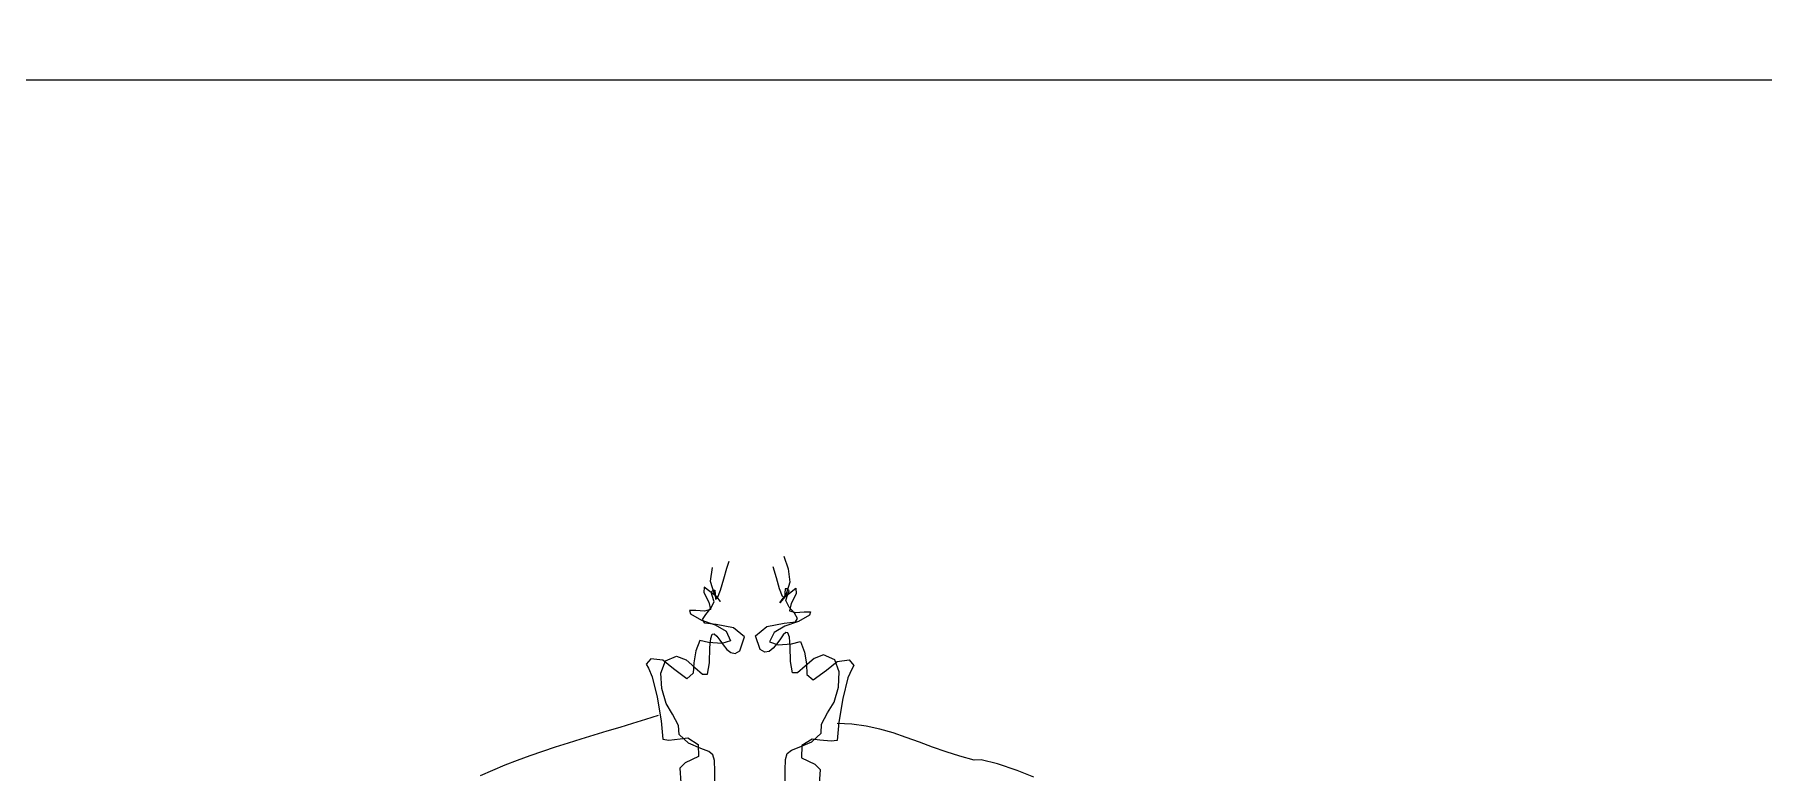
# Model space of a CAD drawing. Header units: centimetres. Extents: x -377343 to 693706, y 194584 to 813780.
# Drawn here: x 142257.5 to 142701, y 492688.6 to 492877.7 of the extents above; entities that cross this region are included whole.
import ezdxf

# ---------------------------------------------------------------- set-up
doc = ezdxf.new("R2010")
doc.units = ezdxf.units.CM
doc.layers.add('PIPA', color=11, linetype='Continuous')
doc.layers.add('TEXT', color=7, linetype='Continuous')

msp = doc.modelspace()

# ---------------------------------------------------------------- linework, layer by layer
at = {"layer": 'PIPA'}
msp.add_line((146789.633, 492865.988), (139528.359, 492865.988), dxfattribs=at)
at = {"layer": 'PIPA', "lineweight": 35, "extrusion": (0, 0.816497, 0.57735), "elevation": 193451.324}
msp.add_lwpolyline([(-421704.212, -325591.681), (-159560.265, -63447.734), (377343.333, -600351.331), (-158232.47, -1135927.133), (-693706.405, -600453.199), (-454216.825, -360963.619)], dxfattribs=at)
at = {"layer": 'TEXT', "color": 2, "linetype": 'Continuous', "lineweight": 13}
for p, q in [((142449.66, 492744.051), (142450.786, 492740.773)), ((142449.66, 492744.051), (142450.786, 492740.773)), ((142431.281, 492741.091), (142430.83, 492737.663)), ((142431.281, 492741.091), (142430.83, 492737.663)), ((142434.283, 492738.196), (142435.07, 492740.956)), ((142434.283, 492738.196), (142435.07, 492740.956)), ((142435.07, 492740.956), (142435.697, 492742.75)), ((142435.07, 492740.956), (142435.697, 492742.75)), ((142447.784, 492738.514), (142446.997, 492741.274)), ((142447.784, 492738.514), (142446.997, 492741.274)), ((142450.786, 492740.773), (142451.237, 492737.345)), ((142450.786, 492740.773), (142451.237, 492737.345)), ((142429.291, 492736.112), (142429.216, 492734.71)), ((142429.291, 492736.112), (142429.216, 492734.71)), ((142432.519, 492733.609), (142429.291, 492736.112)), ((142432.519, 492733.609), (142429.291, 492736.112)), ((142430.83, 492737.663), (142431.944, 492734.135)), ((142430.83, 492737.663), (142431.944, 492734.135)), ((142431.03, 492734.843), (142431.581, 492735.343)), ((142431.03, 492734.843), (142431.581, 492735.343)), ((142431.581, 492735.343), (142431.981, 492735.318)), ((142431.581, 492735.343), (142431.981, 492735.318)), ((142431.981, 492735.318), (142432.186, 492733.03)), ((142431.981, 492735.318), (142432.186, 492733.03)), ((142432.719, 492733.341), (142433.459, 492735.36)), ((142432.719, 492733.341), (142433.459, 492735.36)), ((142433.459, 492735.36), (142434.283, 492738.196)), ((142433.459, 492735.36), (142434.283, 492738.196)), ((142448.608, 492735.678), (142447.784, 492738.514)), ((142448.608, 492735.678), (142447.784, 492738.514)), ((142449.348, 492733.659), (142448.608, 492735.678)), ((142449.348, 492733.659), (142448.608, 492735.678)), ((142449.548, 492733.291), (142452.776, 492735.794)), ((142449.548, 492733.291), (142452.776, 492735.794)), ((142450.086, 492735.636), (142449.881, 492733.348)), ((142450.086, 492735.636), (142449.881, 492733.348)), ((142450.486, 492735.661), (142450.086, 492735.636)), ((142450.486, 492735.661), (142450.086, 492735.636)), ((142451.237, 492737.345), (142450.123, 492733.817)), ((142451.237, 492737.345), (142450.123, 492733.817)), ((142451.037, 492735.161), (142450.486, 492735.661)), ((142451.037, 492735.161), (142450.486, 492735.661)), ((142450.762, 492734.285), (142451.037, 492735.161)), ((142450.762, 492734.285), (142451.037, 492735.161)), ((142452.776, 492735.794), (142452.851, 492734.392)), ((142452.776, 492735.794), (142452.851, 492734.392)), ((142429.216, 492734.71), (142430.493, 492732.258)), ((142429.216, 492734.71), (142430.493, 492732.258)), ((142429.658, 492729.111), (142430.968, 492730.689)), ((142429.658, 492729.111), (142430.968, 492730.689)), ((142430.493, 492732.258), (142430.909, 492730.385)), ((142430.493, 492732.258), (142430.909, 492730.385)), ((142430.968, 492730.689), (142431.826, 492732.361)), ((142430.968, 492730.689), (142431.826, 492732.361)), ((142431.305, 492733.967), (142431.03, 492734.843)), ((142431.305, 492733.967), (142431.03, 492734.843)), ((142431.826, 492732.361), (142431.305, 492733.967)), ((142431.826, 492732.361), (142431.305, 492733.967)), ((142431.944, 492734.135), (142433.433, 492732.408)), ((142431.944, 492734.135), (142433.433, 492732.408)), ((142432.186, 492733.03), (142432.719, 492733.341)), ((142432.186, 492733.03), (142432.719, 492733.341)), ((142433.433, 492732.408), (142432.519, 492733.609)), ((142433.433, 492732.408), (142432.519, 492733.609)), ((142450.123, 492733.817), (142448.634, 492732.09)), ((142450.123, 492733.817), (142448.634, 492732.09)), ((142448.634, 492732.09), (142449.548, 492733.291)), ((142448.634, 492732.09), (142449.548, 492733.291)), ((142449.881, 492733.348), (142449.348, 492733.659)), ((142449.881, 492733.348), (142449.348, 492733.659)), ((142450.241, 492732.679), (142450.762, 492734.285)), ((142450.241, 492732.679), (142450.762, 492734.285)), ((142451.099, 492731.007), (142450.241, 492732.679)), ((142451.099, 492731.007), (142450.241, 492732.679)), ((142452.408, 492729.429), (142451.099, 492731.007)), ((142452.408, 492729.429), (142451.099, 492731.007)), ((142451.574, 492731.94), (142451.158, 492730.067)), ((142451.574, 492731.94), (142451.158, 492730.067)), ((142452.851, 492734.392), (142451.574, 492731.94)), ((142452.851, 492734.392), (142451.574, 492731.94)), ((142427.136, 492730.093), (142425.509, 492730.118)), ((142425.509, 492730.118), (142425.763, 492729.218)), ((142427.136, 492730.093), (142425.509, 492730.118)), ((142425.509, 492730.118), (142425.763, 492729.218)), ((142425.763, 492729.218), (142428.578, 492727.629)), ((142425.763, 492729.218), (142428.578, 492727.629)), ((142429.363, 492729.923), (142427.136, 492730.093)), ((142429.363, 492729.923), (142427.136, 492730.093)), ((142428.578, 492727.629), (142432.069, 492726.415)), ((142428.578, 492727.629), (142432.069, 492726.415)), ((142428.828, 492727.786), (142429.658, 492729.111)), ((142428.828, 492727.786), (142429.658, 492729.111)), ((142429.405, 492726.874), (142428.828, 492727.786)), ((142429.405, 492726.874), (142428.828, 492727.786)), ((142430.909, 492730.385), (142429.363, 492729.923)), ((142430.909, 492730.385), (142429.363, 492729.923)), ((142432.319, 492726.535), (142429.405, 492726.874)), ((142432.319, 492726.535), (142429.405, 492726.874)), ((142432.069, 492726.415), (142434.884, 492724.826)), ((142432.069, 492726.415), (142434.884, 492724.826)), ((142436.748, 492725.684), (142432.319, 492726.535)), ((142436.748, 492725.684), (142432.319, 492726.535)), ((142445.319, 492726.002), (142449.748, 492726.853)), ((142445.319, 492726.002), (142449.748, 492726.853)), ((142449.748, 492726.853), (142452.662, 492727.192)), ((142449.748, 492726.853), (142452.662, 492727.192)), ((142453.489, 492727.311), (142449.998, 492726.097)), ((142453.489, 492727.311), (142449.998, 492726.097)), ((142451.158, 492730.067), (142452.704, 492729.605)), ((142451.158, 492730.067), (142452.704, 492729.605)), ((142453.239, 492728.104), (142452.408, 492729.429)), ((142453.239, 492728.104), (142452.408, 492729.429)), ((142452.662, 492727.192), (142453.239, 492728.104)), ((142452.662, 492727.192), (142453.239, 492728.104)), ((142452.704, 492729.605), (142454.931, 492729.775)), ((142452.704, 492729.605), (142454.931, 492729.775)), ((142456.304, 492728.9), (142453.489, 492727.311)), ((142456.304, 492728.9), (142453.489, 492727.311)), ((142454.931, 492729.775), (142456.558, 492729.8)), ((142454.931, 492729.775), (142456.558, 492729.8)), ((142456.558, 492729.8), (142456.304, 492728.9)), ((142456.558, 492729.8), (142456.304, 492728.9)), ((142428.128, 492722.461), (142427.089, 492719.746)), ((142428.128, 492722.461), (142427.089, 492719.746)), ((142430.419, 492721.881), (142428.128, 492722.461)), ((142430.419, 492721.881), (142428.128, 492722.461)), ((142433.786, 492721.617), (142430.419, 492721.881)), ((142433.786, 492721.617), (142430.419, 492721.881)), ((142430.712, 492720.593), (142430.951, 492722.938)), ((142430.712, 492720.593), (142430.951, 492722.938)), ((142430.951, 492722.938), (142431.336, 492724.036)), ((142430.951, 492722.938), (142431.336, 492724.036)), ((142431.336, 492724.036), (142431.856, 492724.154)), ((142431.336, 492724.036), (142431.856, 492724.154)), ((142431.856, 492724.154), (142432.502, 492723.557)), ((142431.856, 492724.154), (142432.502, 492723.557)), ((142432.502, 492723.557), (142433.261, 492722.508)), ((142432.502, 492723.557), (142433.261, 492722.508)), ((142433.261, 492722.508), (142434.124, 492721.274)), ((142433.261, 492722.508), (142434.124, 492721.274)), ((142436.014, 492722.366), (142433.786, 492721.617)), ((142436.014, 492722.366), (142433.786, 492721.617)), ((142434.884, 492724.826), (142436.014, 492722.366)), ((142434.884, 492724.826), (142436.014, 492722.366)), ((142439.601, 492723.332), (142436.748, 492725.684)), ((142439.601, 492723.332), (142436.748, 492725.684)), ((142438.4, 492719.779), (142439.601, 492723.332)), ((142438.4, 492719.779), (142439.601, 492723.332)), ((142442.466, 492723.65), (142445.319, 492726.002)), ((142442.466, 492723.65), (142445.319, 492726.002)), ((142443.667, 492720.097), (142442.466, 492723.65)), ((142443.667, 492720.097), (142442.466, 492723.65)), ((142447.183, 492724.508), (142446.053, 492722.048)), ((142447.183, 492724.508), (142446.053, 492722.048)), ((142446.053, 492722.048), (142448.281, 492721.299)), ((142446.053, 492722.048), (142448.281, 492721.299)), ((142449.998, 492726.097), (142447.183, 492724.508)), ((142449.998, 492726.097), (142447.183, 492724.508)), ((142448.806, 492722.826), (142447.943, 492721.592)), ((142448.806, 492722.826), (142447.943, 492721.592)), ((142449.565, 492723.875), (142448.806, 492722.826)), ((142449.565, 492723.875), (142448.806, 492722.826)), ((142450.211, 492724.472), (142449.565, 492723.875)), ((142450.211, 492724.472), (142449.565, 492723.875)), ((142450.731, 492724.354), (142450.211, 492724.472)), ((142450.731, 492724.354), (142450.211, 492724.472)), ((142451.116, 492723.256), (142450.731, 492724.354)), ((142451.116, 492723.256), (142450.731, 492724.354)), ((142451.355, 492720.911), (142451.116, 492723.256)), ((142451.355, 492720.911), (142451.116, 492723.256)), ((142451.648, 492721.563), (142453.939, 492722.143)), ((142451.648, 492721.563), (142453.939, 492722.143)), ((142453.939, 492722.143), (142454.978, 492719.428)), ((142453.939, 492722.143), (142454.978, 492719.428)), ((142415.603, 492717.769), (142414.415, 492716.343)), ((142415.603, 492717.769), (142414.415, 492716.343)), ((142418.669, 492717.394), (142415.603, 492717.769)), ((142418.669, 492717.394), (142415.603, 492717.769)), ((142421.434, 492715.167), (142418.669, 492717.394)), ((142421.434, 492715.167), (142418.669, 492717.394)), ((142419.322, 492717.173), (142422.184, 492718.427)), ((142419.322, 492717.173), (142422.184, 492718.427)), ((142422.184, 492718.427), (142424.619, 492717.473)), ((142422.184, 492718.427), (142424.619, 492717.473)), ((142424.619, 492717.473), (142426.908, 492715.498)), ((142424.619, 492717.473), (142426.908, 492715.498)), ((142427.089, 492719.746), (142426.576, 492716.731)), ((142427.089, 492719.746), (142426.576, 492716.731)), ((142430.63, 492716.738), (142430.712, 492720.593)), ((142430.63, 492716.738), (142430.712, 492720.593)), ((142434.124, 492721.274), (142435.08, 492720.119)), ((142434.124, 492721.274), (142435.08, 492720.119)), ((142435.08, 492720.119), (142436.119, 492719.308)), ((142435.08, 492720.119), (142436.119, 492719.308)), ((142436.119, 492719.308), (142437.229, 492719.106)), ((142436.119, 492719.308), (142437.229, 492719.106)), ((142437.229, 492719.106), (142438.4, 492719.779)), ((142437.229, 492719.106), (142438.4, 492719.779)), ((142444.838, 492719.424), (142443.667, 492720.097)), ((142444.838, 492719.424), (142443.667, 492720.097)), ((142445.948, 492719.626), (142444.838, 492719.424)), ((142445.948, 492719.626), (142444.838, 492719.424)), ((142446.986, 492720.437), (142445.948, 492719.626)), ((142446.986, 492720.437), (142445.948, 492719.626)), ((142447.943, 492721.592), (142446.986, 492720.437)), ((142447.943, 492721.592), (142446.986, 492720.437)), ((142448.281, 492721.299), (142451.648, 492721.563)), ((142448.281, 492721.299), (142451.648, 492721.563)), ((142451.437, 492717.056), (142451.355, 492720.911)), ((142451.437, 492717.056), (142451.355, 492720.911)), ((142454.978, 492719.428), (142455.491, 492716.413)), ((142454.978, 492719.428), (142455.491, 492716.413)), ((142457.448, 492717.791), (142455.159, 492715.816)), ((142457.448, 492717.791), (142455.159, 492715.816)), ((142459.883, 492718.745), (142457.448, 492717.791)), ((142459.883, 492718.745), (142457.448, 492717.791)), ((142462.745, 492717.491), (142459.883, 492718.745)), ((142462.745, 492717.491), (142459.883, 492718.745)), ((142463.888, 492714.389), (142462.745, 492717.491)), ((142463.888, 492714.389), (142462.745, 492717.491)), ((142463.398, 492717.076), (142466.464, 492717.451)), ((142463.398, 492717.076), (142466.464, 492717.451)), ((142466.464, 492717.451), (142467.652, 492716.025)), ((142466.464, 492717.451), (142467.652, 492716.025)), ((142414.415, 492716.343), (142414.953, 492715.367)), ((142414.415, 492716.343), (142414.953, 492715.367)), ((142414.953, 492715.367), (142415.961, 492713.134)), ((142414.953, 492715.367), (142415.961, 492713.134)), ((142415.961, 492713.134), (142417.191, 492707.893)), ((142415.961, 492713.134), (142417.191, 492707.893)), ((142418.179, 492714.071), (142419.322, 492717.173)), ((142418.179, 492714.071), (142419.322, 492717.173)), ((142418.366, 492710.109), (142418.179, 492714.071)), ((142418.366, 492710.109), (142418.179, 492714.071)), ((142424.8, 492712.64), (142421.434, 492715.167)), ((142424.8, 492712.64), (142421.434, 492715.167)), ((142426.439, 492714.016), (142424.8, 492712.64)), ((142426.439, 492714.016), (142424.8, 492712.64)), ((142426.576, 492716.731), (142426.439, 492714.016)), ((142426.576, 492716.731), (142426.439, 492714.016)), ((142426.908, 492715.498), (142428.824, 492713.83)), ((142426.908, 492715.498), (142428.824, 492713.83)), ((142428.824, 492713.83), (142430.141, 492713.8)), ((142428.824, 492713.83), (142430.141, 492713.8)), ((142430.141, 492713.8), (142430.63, 492716.738)), ((142430.141, 492713.8), (142430.63, 492716.738)), ((142451.926, 492714.119), (142451.437, 492717.056)), ((142451.926, 492714.119), (142451.437, 492717.056)), ((142453.243, 492714.148), (142451.926, 492714.119)), ((142453.243, 492714.148), (142451.926, 492714.119)), ((142455.159, 492715.816), (142453.243, 492714.148)), ((142455.159, 492715.816), (142453.243, 492714.148)), ((142455.491, 492716.413), (142455.628, 492713.698)), ((142455.491, 492716.413), (142455.628, 492713.698)), ((142455.628, 492713.698), (142457.267, 492712.321)), ((142455.628, 492713.698), (142457.267, 492712.321)), ((142457.267, 492712.321), (142460.633, 492714.849)), ((142457.267, 492712.321), (142460.633, 492714.849)), ((142460.633, 492714.849), (142463.398, 492717.076)), ((142460.633, 492714.849), (142463.398, 492717.076)), ((142463.701, 492710.427), (142463.888, 492714.389)), ((142463.701, 492710.427), (142463.888, 492714.389)), ((142467.114, 492715.049), (142466.106, 492712.816)), ((142467.114, 492715.049), (142466.106, 492712.816)), ((142467.652, 492716.025), (142467.114, 492715.049)), ((142467.652, 492716.025), (142467.114, 492715.049)), ((142419.493, 492706.276), (142418.366, 492710.109)), ((142419.493, 492706.276), (142418.366, 492710.109)), ((142462.575, 492706.595), (142463.701, 492710.427)), ((142462.575, 492706.595), (142463.701, 492710.427)), ((142466.106, 492712.816), (142464.876, 492707.575)), ((142466.106, 492712.816), (142464.876, 492707.575)), ((142417.191, 492707.893), (142418.231, 492701.828)), ((142417.191, 492707.893), (142418.231, 492701.828)), ((142421.171, 492703.563), (142419.493, 492706.276)), ((142421.171, 492703.563), (142419.493, 492706.276)), ((142460.896, 492703.881), (142462.575, 492706.595)), ((142460.896, 492703.881), (142462.575, 492706.595)), ((142464.876, 492707.575), (142463.836, 492701.51)), ((142464.876, 492707.575), (142463.836, 492701.51)), ((142407.592, 492700.155), (142404.281, 492699.155)), ((142410.894, 492701.161), (142407.592, 492700.155)), ((142414.183, 492702.182), (142410.894, 492701.161)), ((142417.455, 492703.225), (142414.183, 492702.182)), ((142418.231, 492701.828), (142418.669, 492697.125)), ((142418.231, 492701.828), (142418.669, 492697.125)), ((142422.672, 492700.66), (142421.171, 492703.563)), ((142422.672, 492700.66), (142421.171, 492703.563)), ((142422.822, 492698.358), (142422.672, 492700.66)), ((142422.822, 492698.358), (142422.672, 492700.66)), ((142459.245, 492698.676), (142459.395, 492700.979)), ((142459.245, 492698.676), (142459.395, 492700.979)), ((142459.395, 492700.979), (142460.896, 492703.881)), ((142459.395, 492700.979), (142460.896, 492703.881)), ((142463.836, 492701.51), (142463.398, 492696.807)), ((142463.836, 492701.51), (142463.398, 492696.807)), ((142467.164, 492701.016), (142463.398, 492701.198)), ((142470.782, 492700.507), (142467.164, 492701.016)), ((142474.286, 492699.73), (142470.782, 492700.507)), ((142477.711, 492698.745), (142474.286, 492699.73)), ((142394.352, 492696.117), (142391.06, 492695.064)), ((142397.657, 492697.144), (142394.352, 492696.117)), ((142400.968, 492698.154), (142397.657, 492697.144)), ((142404.281, 492699.155), (142400.968, 492698.154)), ((142418.669, 492697.125), (142420.183, 492696.912)), ((142418.669, 492697.125), (142420.183, 492696.912)), ((142420.183, 492696.912), (142423.123, 492697.225)), ((142420.183, 492696.912), (142423.123, 492697.225)), ((142425.225, 492696.131), (142422.822, 492698.358)), ((142425.225, 492696.131), (142422.822, 492698.358)), ((142423.123, 492697.225), (142425.087, 492697.463)), ((142423.123, 492697.225), (142425.087, 492697.463)), ((142425.087, 492697.463), (142427.765, 492695.799)), ((142425.087, 492697.463), (142427.765, 492695.799)), ((142428.423, 492694.763), (142425.225, 492696.131)), ((142428.423, 492694.763), (142425.225, 492696.131)), ((142427.765, 492695.799), (142427.815, 492692.708)), ((142427.765, 492695.799), (142427.815, 492692.708)), ((142453.644, 492695.081), (142456.842, 492696.449)), ((142453.644, 492695.081), (142456.842, 492696.449)), ((142454.302, 492695.481), (142454.252, 492692.39)), ((142454.302, 492695.481), (142454.252, 492692.39)), ((142456.98, 492697.145), (142454.302, 492695.481)), ((142456.98, 492697.145), (142454.302, 492695.481)), ((142456.842, 492696.449), (142459.245, 492698.676)), ((142456.842, 492696.449), (142459.245, 492698.676)), ((142458.944, 492696.907), (142456.98, 492697.145)), ((142458.944, 492696.907), (142456.98, 492697.145)), ((142461.884, 492696.594), (142458.944, 492696.907)), ((142461.884, 492696.594), (142458.944, 492696.907)), ((142463.398, 492696.807), (142461.884, 492696.594)), ((142463.398, 492696.807), (142461.884, 492696.594)), ((142481.091, 492697.609), (142477.711, 492698.745)), ((142484.462, 492696.382), (142481.091, 492697.609)), ((142487.857, 492695.123), (142484.462, 492696.382)), ((142381.305, 492691.673), (142378.111, 492690.439)), ((142384.531, 492692.85), (142381.305, 492691.673)), ((142387.785, 492693.978), (142384.531, 492692.85)), ((142391.06, 492695.064), (142387.785, 492693.978)), ((142424.412, 492691.044), (142423.036, 492689.68)), ((142424.412, 492691.044), (142423.036, 492689.68)), ((142427.815, 492692.708), (142424.412, 492691.044)), ((142427.815, 492692.708), (142424.412, 492691.044)), ((142430.43, 492693.967), (142428.423, 492694.763)), ((142430.43, 492693.967), (142428.423, 492694.763)), ((142431.516, 492693.133), (142430.43, 492693.967)), ((142431.516, 492693.133), (142430.43, 492693.967)), ((142431.956, 492691.652), (142431.516, 492693.133)), ((142431.956, 492691.652), (142431.516, 492693.133)), ((142432.02, 492688.913), (142431.956, 492691.652)), ((142432.02, 492688.913), (142431.956, 492691.652)), ((142450.047, 492689.231), (142450.111, 492691.97)), ((142450.047, 492689.231), (142450.111, 492691.97)), ((142450.111, 492691.97), (142450.55, 492693.451)), ((142450.111, 492691.97), (142450.55, 492693.451)), ((142450.55, 492693.451), (142451.638, 492694.285)), ((142450.55, 492693.451), (142451.638, 492694.285)), ((142451.638, 492694.285), (142453.644, 492695.081)), ((142451.638, 492694.285), (142453.644, 492695.081)), ((142454.252, 492692.39), (142457.655, 492690.726)), ((142454.252, 492692.39), (142457.655, 492690.726)), ((142491.31, 492693.891), (142487.857, 492695.123)), ((142494.857, 492692.743), (142491.31, 492693.891)), ((142498.531, 492691.74), (142494.857, 492692.743)), ((142500.291, 492691.823), (142498.531, 492691.74)), ((142504.498, 492690.788), (142500.291, 492691.823)), ((142509.55, 492689.137), (142504.498, 492690.788)), ((142374.953, 492689.14), (142371.838, 492687.767)), ((142378.111, 492690.439), (142374.953, 492689.14)), ((142423.036, 492689.68), (142423.311, 492685.989)), ((142423.036, 492689.68), (142423.311, 492685.989)), ((142431.981, 492684.308), (142432.02, 492688.913)), ((142431.981, 492684.308), (142432.02, 492688.913)), ((142450.086, 492684.626), (142450.047, 492689.231)), ((142450.086, 492684.626), (142450.047, 492689.231)), ((142457.655, 492690.726), (142459.032, 492689.362)), ((142457.655, 492690.726), (142459.032, 492689.362)), ((142459.032, 492689.362), (142458.756, 492685.671)), ((142459.032, 492689.362), (142458.756, 492685.671)), ((142513.839, 492687.372), (142509.55, 492689.137))]:
    msp.add_line(p, q, dxfattribs=at)

doc.saveas('drawing.dxf')
